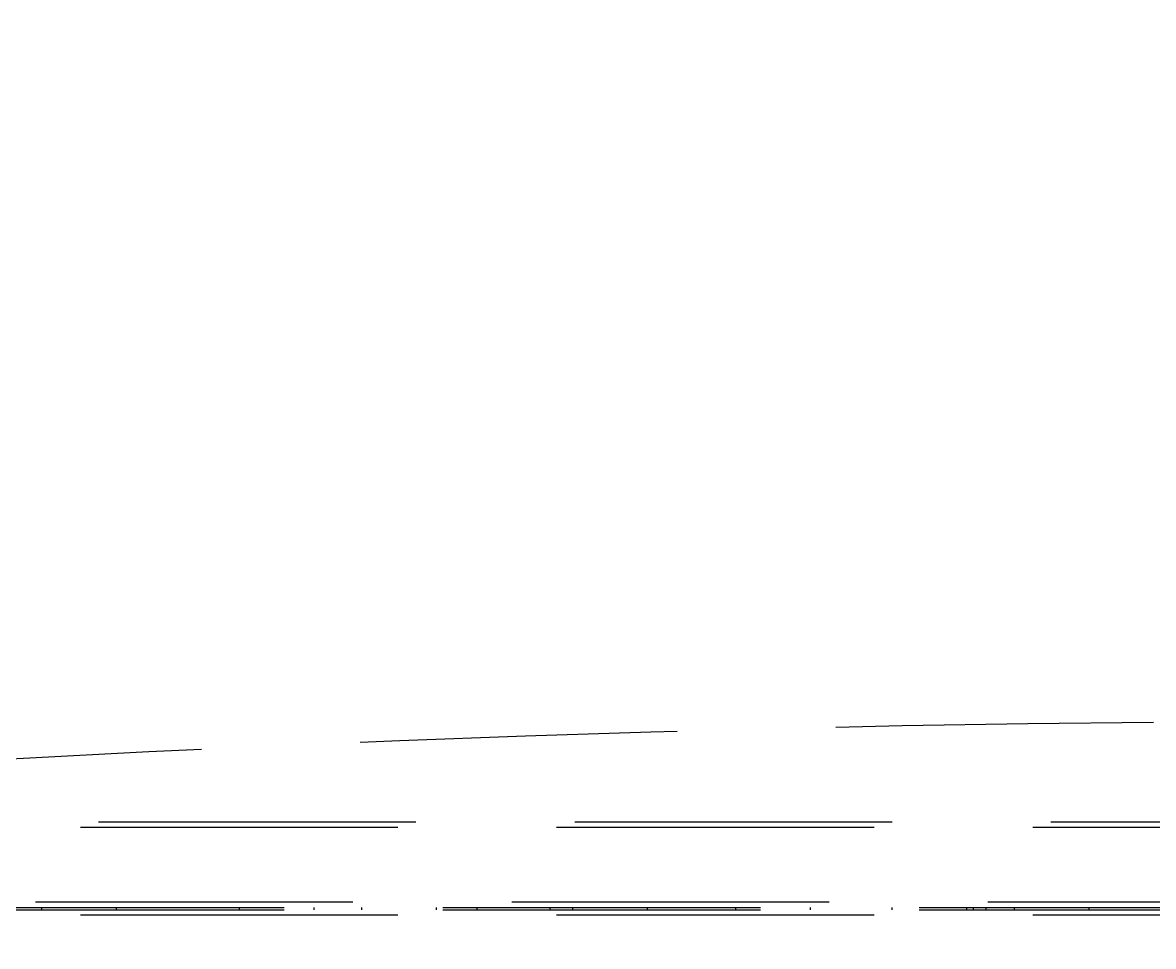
# Model space of a CAD drawing. Header units: millimetres. Extents: x 6110 to 6704, y -2661 to -1821.
# Drawn here: x 6466.27 to 6477.58, y -2114.53 to -2105.29 of the extents above; entities that cross this region are included whole.
import ezdxf

# ---------------------------------------------------------------- set-up
doc = ezdxf.new("R2010")
doc.units = ezdxf.units.MM
doc.header["$LTSCALE"] = 0.1
doc.linetypes.add('HIDDEN2', pattern=[4.7625, 3.175, -1.5875])
doc.layers.add('1', color=4, linetype='HIDDEN2', lineweight=13)
doc.layers.add('DIM', color=3, linetype='Continuous', lineweight=9)

msp = doc.modelspace()

# ---------------------------------------------------------------- hatches: boundary and pattern name
at = {"layer": 'DIM'}
h = msp.add_hatch(dxfattribs=at)
h.set_pattern_fill('ANSI31', color=2)
edge = h.paths.add_edge_path()
edge.add_line((6619.617, -2595.98), (6619.617, -1962.206))
edge.add_line((6634.617, -1966.11), (6619.617, -1966.11))
edge.add_line((6634.617, -2610.98), (6634.617, -1966.11))
edge.add_line((6634.617, -2610.98), (6184.457, -2610.98))
edge.add_line((6619.617, -2595.98), (6184.457, -2595.98))
edge.add_line((6184.457, -2610.98), (6184.457, -2595.98))

# ---------------------------------------------------------------- linework, layer by layer
at = {"layer": '1', "color": 8, "linetype": 'HIDDEN2', "lineweight": -3, "ltscale": 10}
for p, q in [((6457.5, -2113.286), (6484.307, -2113.286)), ((6484.307, -2113.343), (6456.865, -2113.343)), ((6512.432, -2114.09), (6456.182, -2114.09)), ((6456.182, -2114.142), (6512.432, -2114.142)), ((6456.182, -2114.167), (6512.432, -2114.167)), ((6466.453, -2114.142), (6466.453, -2114.167)), ((6467.203, -2114.167), (6467.203, -2114.142)), ((6468.432, -2114.142), (6468.432, -2114.167)), ((6469.182, -2114.167), (6469.182, -2114.142)), ((6469.656, -2114.142), (6469.656, -2114.167)), ((6470.406, -2114.167), (6470.406, -2114.142)), ((6470.811, -2114.167), (6470.811, -2114.142)), ((6471.542, -2114.167), (6471.542, -2114.142)), ((6471.767, -2114.142), (6471.767, -2114.167)), ((6472.517, -2114.167), (6472.517, -2114.142)), ((6473.397, -2114.142), (6473.397, -2114.167)), ((6474.147, -2114.167), (6474.147, -2114.142)), ((6474.958, -2114.142), (6474.958, -2114.167)), ((6475.708, -2114.167), (6475.708, -2114.142)), ((6475.776, -2114.167), (6475.776, -2114.142)), ((6475.902, -2114.167), (6475.902, -2114.142)), ((6476.182, -2114.142), (6476.182, -2114.167)), ((6476.932, -2114.167), (6476.932, -2114.142)), ((6484.307, -2114.219), (6456.182, -2114.219))]:
    msp.add_line(p, q, dxfattribs=at)
msp.add_arc((6479.909, -2362.28), 250, 90.53484, 95.14276, dxfattribs=at)

doc.saveas('drawing.dxf')
